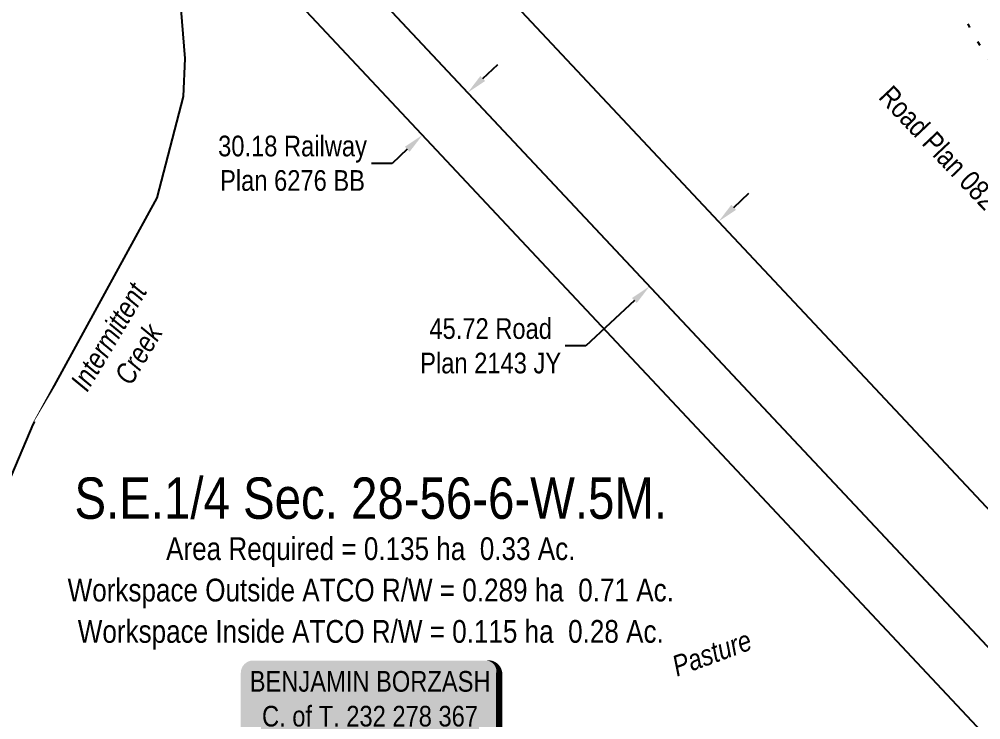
# Model space of a CAD drawing. Extents: x 634962 to 644935, y 5969185 to 5972988.
# Drawn here: x 642598 to 643062.9, y 5970456.9 to 5970795.7 of the extents above; entities that cross this region are included whole.
import ezdxf
from ezdxf.enums import TextEntityAlignment as Align

# ---------------------------------------------------------------- set-up
doc = ezdxf.new("R2010")
doc.units = 0
doc.header["$LTSCALE"] = 5
doc.header["$PDSIZE"] = 0.5
doc.linetypes.add('foc-TOPO', pattern=[1, 0.2, -0.8])
doc.linetypes.add('foc-WHEELTRACKS', pattern=[2, 0.4, -1.6])
doc.layers.get('Defpoints').update_dxf_attribs({"color": 9})
for name, color, linetype in [('AS-OWNER', 7, 'Continuous'), ('AS-POWER-OH-ATCO PIPELINES', 241, 'foc-OHPOWER'), ('C-SYMBOL', 7, 'Continuous'), ('L-AREAREQUIRED', 7, 'Continuous'), ('L-AREAWORK', 5, 'Continuous'), ('L-TITLEDB', 4, 'Continuous'), ('L-TITLEDB-T', 4, 'Continuous'), ('T-CREEK', 160, 'Continuous'), ('T-GENERAL', 48, 'foc-TOPO'), ('T-WATER-P3', 160, 'foc-WHEELTRACKS'), ('T-WATER-T', 170, 'Continuous')]:
    doc.layers.add(name, color=color, linetype=linetype)
doc.layers.add('AS-TELUS-ATCO PIPELINES', color=7, linetype='foc-TEL', lineweight=9, true_color=0xff9c38)
doc.styles.add('100L', font='ARIALN.TTF', dxfattribs={"height": 11})
doc.styles.add('175L', font='ARIALN.TTF', dxfattribs={"height": 20})
doc.styles.add('80', font='ARIALN.TTF', dxfattribs={"height": 10})
doc.styles.add('80CG', font='ARIALN.TTF', dxfattribs={"height": 10})
doc.styles.add('80L', font='ARIALN.TTF', dxfattribs={"height": 10})
doc.styles.add('foc-LtypeFont', font='ARIALN.TTF', dxfattribs={"height": 7.35})
doc.linetypes.add('foc-OHPOWER', pattern='A,10,-1,["O/P",foc-LtypeFont,S=0.2,R=0,X=-0.5,Y=-0.75],-3.25', length=14.25)
doc.linetypes.add('foc-TEL', pattern='A,2,-1,["T",foc-LtypeFont,S=0.2,R=0,X=-0.425,Y=-0.75],-1.24,8', length=12.24)
doc.linetypes.add('foc-TOPO-flowdirection-NOLINE', pattern='A,0,[">",foc-LtypeFont,S=0.3,R=0,X=0,Y=-0.945],-20,[">",foc-LtypeFont,S=0.3,R=0,X=0,Y=-0.945],0', length=20)
doc.dimstyles.new('Compass 5 000', dxfattribs={"dimscale": 5, "dimtxt": 9, "dimasz": 2, "dimexe": 0.2, "dimexo": 0.0625, "dimgap": 0.5, "dimtad": 0, "dimtih": 1, "dimtoh": 1, "dimzin": 0, "dimdsep": 46, "dimtxsty": '80CG', "dimcen": 0.1, "dimse1": 1, "dimse2": 1, "dimclrd": 256, "dimclrt": 256, "dimaunit": 1, "dimadec": 4, "dimazin": 0, "dimtfac": 0.06, "dimtofl": 0, "dimtmove": 0, "dimatfit": 1, "dimfxl": 0.2, "dimtolj": 1, "dimtzin": 0, "dimlwd": -1, "dimarcsym": 0})

# ---------------------------------------------------------------- blocks, each defined once
blk = doc.blocks.new('*U395')
h = blk.add_hatch(color=59)
edge = h.paths.add_edge_path()
edge.add_line((-56.5, -20), (56.5, -20))
edge.add_arc((56.5, -14), 6, 270, 360)
edge.add_line((62.5, -14), (62.5, 12.5))
edge.add_arc((56.5, 12.5), 6, 0, 90)
edge.add_line((56.5, 18.5), (-56.5, 18.5))
edge.add_arc((-56.5, 12.5), 6, 90, 180)
edge.add_line((-62.5, 12.5), (-62.5, -14))
edge.add_arc((-56.5, -14), 6, 180, 270)
at = {"color": 1, "flags": 128}
blk.add_lwpolyline([(-56.5, -20, 3, 3, 0), (56.5, -20, 3, 3, 0.414214), (62.5, -14, 3, 3, 0), (62.5, 12.5, 3, 0, 0.414214), (56.5, 18.5, 0, 0, 0), (-56.5, 18.5, 0, 0, 0.414214), (-62.5, 12.5, 0, 0, 0), (-62.5, -14, 0, 3, 0.414214)], format="xyseb", close=True, dxfattribs=at)
blk.add_lwpolyline([(-46.43, -11.73, 0, 7.5, 0), (0, 0, 0, 0, 0)], format="xyseb", dxfattribs=at)
at = {"color": 1, "style": '80'}
blk.add_attdef('ENTER_TEXT_001', (-35.99, -5), '', height=10, dxfattribs=at)
blk = doc.blocks.new('*D402')
at = {"layer": 'Defpoints', "color": 0, "transparency": 16777216}
for p in [(642803.94, 5970771.76), (642782.05, 5970751.24), (642792.92, 5970739.65)]:
    blk.add_point(p, dxfattribs=at)
at = {"layer": 'L-TITLEDB-T', "transparency": 16777216}
for p, q in [((642822.1, 5970767.01), (642829.4, 5970773.84)), ((642785.62, 5970732.81), (642778.33, 5970725.97)), ((642778.33, 5970725.97), (642768.33, 5970725.97))]:
    blk.add_line(p, q, dxfattribs=at)
for points in [[(642820.96, 5970768.22), (642823.24, 5970765.79), (642814.81, 5970760.17)], [(642784.48, 5970734.02), (642786.76, 5970731.59), (642792.92, 5970739.65)]]:
    blk.add_solid(points, dxfattribs=at)
at = {"layer": 'L-TITLEDB-T', "transparency": 16777216, "insert": (642730.13, 5970725.97), "char_height": 10, "attachment_point": 5, "style": '80CG'}
blk.add_mtext('\\A1;30.18 Railway\\PPlan 6276 BB', dxfattribs=at)
blk = doc.blocks.new('*D403')
at = {"layer": 'Defpoints', "color": 0, "transparency": 16777216}
for p in [(642945.87, 5970687.48), (642902.71, 5970666.51), (642912.45, 5970656.12)]:
    blk.add_point(p, dxfattribs=at)
at = {"layer": 'L-TITLEDB-T', "transparency": 16777216}
for p, q in [((642943.42, 5970704.71), (642950.71, 5970711.55)), ((642895.41, 5970659.66), (642872.01, 5970637.7)), ((642872.01, 5970637.7), (642862.01, 5970637.7))]:
    blk.add_line(p, q, dxfattribs=at)
for points in [[(642942.28, 5970705.93), (642944.56, 5970703.5), (642936.13, 5970697.87)], [(642894.27, 5970660.88), (642896.56, 5970658.45), (642902.71, 5970666.51)]]:
    blk.add_solid(points, dxfattribs=at)
at = {"layer": 'L-TITLEDB-T', "transparency": 16777216, "insert": (642825.92, 5970637.7), "char_height": 10, "attachment_point": 5, "style": '80CG'}
blk.add_mtext('\\A1;45.72 Road\\PPlan 2143 JY', dxfattribs=at)

msp = doc.modelspace()

# ---------------------------------------------------------------- linework, layer by layer
at = {"layer": 'AS-POWER-OH-ATCO PIPELINES', "linetype": 'foc-OHPOWER', "flags": 128}
msp.add_lwpolyline([(641674.555, 5972181.047), (641682.343, 5972165.775), (641829.327, 5971876.988, 0.0166797), (641866.307, 5971809.87, 0.0032712), (641874.025, 5971796.982, 0.0005444), (641875.325, 5971794.845, 0.050244), (642015.42, 5971612.068), (643085.555, 5970471.647), (643112.556, 5970444.13), (643136.644, 5970421.546), (643158.781, 5970402.254)], format="xyb", dxfattribs=at)
at = {"layer": 'AS-TELUS-ATCO PIPELINES'}
msp.add_lwpolyline([(641875.325, 5971794.845, 0.050244), (642015.42, 5971612.068), (643085.555, 5970471.647, 0.0942242), (643344.699, 5970282.919)], format="xyb", dxfattribs=at)
at = {"layer": 'L-TITLEDB'}
for points in [[(643345.761, 5970249.184, -0.0985904), (643063.54, 5970450.971), (642577.027, 5970969.94), (642566.764, 5970980.873), (642538.819, 5971010.646), (642517.007, 5971009.917), (642516.226, 5971034.714), (642514.617, 5971036.428), (642504.189, 5971047.538), (641993.448, 5971591.445, -0.0539029), (641840.804, 5971793.79, -0.0168429), (641802.462, 5971863.323), (641676.806, 5972110.151), (641674.555, 5972181.047), (641682.343, 5972165.775), (641829.327, 5971876.988, 0.0166816), (641866.307, 5971809.87, 0.0032712), (641874.025, 5971796.982, 0.0005444), (641875.325, 5971794.845, 0.050244), (642015.42, 5971612.068), (643085.556, 5970471.647, 0.0942242), (643344.7, 5970282.919)], [(641928.442, 5971796.458, 0.0442421), (642048.704, 5971643.311), (642397.143, 5971272.395), (642512.613, 5971149.409), (642559.515, 5971099.441), (642569.943, 5971088.333), (642622.023, 5971032.847), (642632.286, 5971021.913), (642639.7, 5971014.015), (642772.371, 5970872.514), (643067.876, 5970557.378, 0.0924396), (643342.408, 5970355.835), (643344.699, 5970282.919, -0.0942242), (643085.555, 5970471.647), (642015.42, 5971612.068, -0.050244), (641875.325, 5971794.845)]]:
    msp.add_lwpolyline(points, format="xyb", close=True, dxfattribs=at)
msp.add_lwpolyline([(641682.342, 5972165.775), (641829.327, 5971876.988, 0.0166797), (641866.307, 5971809.871, 0.0032712), (641874.024, 5971796.982, 0.000534), (641875.325, 5971794.845), (641928.442, 5971796.458, 0.0442421), (642048.704, 5971643.311), (642397.143, 5971272.395), (642512.613, 5971149.409), (642559.515, 5971099.441), (642569.943, 5971088.333), (642622.023, 5971032.847), (642632.286, 5971021.913), (642639.7, 5971014.015), (642772.371, 5970872.514), (643067.876, 5970557.378, 0.0924396), (643342.408, 5970355.835)], format="xyb", dxfattribs=at)
at = {"layer": 'T-CREEK', "linetype": 'foc-TOPO-flowdirection-NOLINE', "flags": 128}
msp.add_lwpolyline([(642523.777, 5970189.157), (642536.274, 5970199.022), (642541.203, 5970214.332), (642539.501, 5970319.075), (642545.958, 5970374.58), (642558.16, 5970422.493), (642567.303, 5970494.113), (642580.708, 5970543.269), (642604.748, 5970599.67), (642664.662, 5970709.246), (642677.415, 5970758.258), (642678.279, 5970776.627), (642674.976, 5970816.627), (642662.918, 5970867.735), (642688.312, 5970883.577), (642758.006, 5970917.347), (642807.642, 5970928.92), (642821.771, 5970935.408), (642834.031, 5970943.79), (642842.255, 5970955.948), (642869.453, 5971050.579), (642876.612, 5971063.949), (642916.108, 5971108.912), (642950.777, 5971155.054), (642964.06, 5971182.288), (642992.777, 5971273.337), (643017.287, 5971331.367), (643055.404, 5971395.504), (643063.858, 5971426.905), (643087.106, 5971587.665), (643093.537, 5971599.87), (643118.868, 5971637.749), (643131.508, 5971647.041), (643145.732, 5971654.13), (643210.204, 5971679.743)], dxfattribs=at)
at = {"layer": 'T-CREEK', "flags": 128}
msp.add_lwpolyline([(642558.16, 5970422.493), (642567.303, 5970494.113), (642580.708, 5970543.269), (642604.748, 5970599.67), (642664.662, 5970709.246), (642677.415, 5970758.258), (642678.279, 5970776.627), (642674.976, 5970816.627), (642662.918, 5970867.735), (642688.312, 5970883.577), (642758.006, 5970917.347), (642807.642, 5970928.92), (642821.771, 5970935.408), (642834.031, 5970943.79), (642842.255, 5970955.948), (642869.453, 5971050.579), (642876.612, 5971063.949), (642916.108, 5971108.912), (642950.777, 5971155.054), (642964.06, 5971182.288), (642992.777, 5971273.337), (643017.287, 5971331.367), (643055.404, 5971395.504), (643063.858, 5971426.905)], dxfattribs=at)
at = {"layer": 'T-WATER-P3', "flags": 128}
msp.add_lwpolyline([(643168.114, 5970579.214), (643164.295, 5970590.824), (643119.314, 5970677.504), (643100.052, 5970722.227), (643058.804, 5970789.111), (643051.653, 5970804.825), (643036.404, 5970853.655), (643016.186, 5970896.907), (642997.572, 5970944.764), (642995.612, 5970963.558), (642998.458, 5970980.155), (643004.089, 5970995.851), (643031.851, 5971051.747), (643048.363, 5971075.947), (643060.492, 5971086.115), (643072.08, 5971093.311), (643075.834, 5971094.189), (643076.981, 5971094.458), (643082.08, 5971095.652)], dxfattribs=at)

# ---------------------------------------------------------------- block references
at = {"layer": 'AS-OWNER'}
ref = msp.add_blockref('*U395', (642767.603, 5970467.097), dxfattribs=dict(at, xscale=0.9996252665215225, yscale=0.9996252665215225, zscale=0.9996252665215225))
ref.add_attrib('ENTER_TEXT_001', 'BENJAMIN BORZASH', (642709.446, 5970470.514), dxfattribs={"layer": '0', "color": 1, "height": 9.99625, "style": '80'})
ref.add_attrib('ENTER_TEXT_002', 'C. of T. 232 278 367', (642715.392, 5970453.676), dxfattribs={"layer": '0', "color": 1, "height": 9.99625, "style": '80'})

# ---------------------------------------------------------------- texts
at = {"layer": 'C-SYMBOL', "color": 3, "style": '175L'}
msp.add_text('S.E.1/4 Sec. 28-56-6-W.5M.', height=20, dxfattribs=at).set_placement((642767.96, 5970548.108), align=Align.BOTTOM_CENTER)
at = {"layer": 'L-AREAREQUIRED', "color": 5, "style": '100L'}
msp.add_text('Area Required = 0.135 ha  0.33 Ac.', height=11, dxfattribs=at).set_placement((642767.96, 5970530.862), align=Align.BOTTOM_CENTER)
at = {"layer": 'L-AREAWORK', "color": 5, "style": '100L'}
for s, p in [('Workspace Outside ATCO R/W = 0.289 ha  0.71 Ac.', (642767.96, 5970510.862)), ('Workspace Inside ATCO R/W = 0.115 ha  0.28 Ac.', (642767.96, 5970490.862))]:
    msp.add_text(s, height=11, dxfattribs=at).set_placement(p, align=Align.BOTTOM_CENTER)
at = {"layer": 'L-TITLEDB-T', "insert": (643018.017, 5970766.806), "char_height": 9.99744, "attachment_point": 1, "rotation": 313.36894, "style": '80L'}
msp.add_mtext_dynamic_manual_height_columns(' Road Plan 082 3749', width=107.25573, gutter_width=50.013, heights=[0], dxfattribs=at)
at = {"layer": 'T-GENERAL', "insert": (642927.044, 5970492.407), "char_height": 9.99744, "attachment_point": 1, "rotation": 20, "style": '80L'}
msp.add_mtext_dynamic_manual_height_columns('\\pi-15.387;{\\fArial Narrow|b0|i1|c0|p34;Pasture}', width=7.85945, gutter_width=50.003, heights=[0], dxfattribs=at)

# ---------------------------------------------------------------- dimensions: what is measured, and where the dimension line sits
at = {"layer": 'L-TITLEDB-T', "color": 6}
dim = msp.add_aligned_dim(p1=(642803.938, 5970771.761), p2=(642782.049, 5970751.24), distance=15.892, text='30.18 Railway\\PPlan 6276 BB', dimstyle='Compass 5 000', dxfattribs=at)
dim.commit()
dim.dimension.update_dxf_attribs({"geometry": '*D402', "text_midpoint": (642730.132, 5970725.967)})
dim = msp.add_linear_dim(base=(642902.707, 5970666.505), p1=(642945.875, 5970687.484), p2=(642912.452, 5970656.121), angle=223.17887, text='45.72 Road\\PPlan 2143 JY', dimstyle='Compass 5 000', dxfattribs=at)
dim.commit()
dim.dimension.update_dxf_attribs({"geometry": '*D403', "text_midpoint": (642825.922, 5970637.703), "dimtype": 161})

# ---------------------------------------------------------------- next in the draw order: texts
at = {"layer": 'T-WATER-T', "insert": (642612.134, 5970603.026), "char_height": 9.99424, "attachment_point": 1, "rotation": 59.27686, "style": '80L', "bg_fill": 2}
msp.add_mtext_dynamic_manual_height_columns('\\pi19.824;{\\fArial Narrow|b0|i1|c0|p34;Intermittent\\P\\pi33.357;Creek}', width=96.81923, gutter_width=50.013, heights=[0], dxfattribs=at)

doc.saveas('drawing.dxf')
